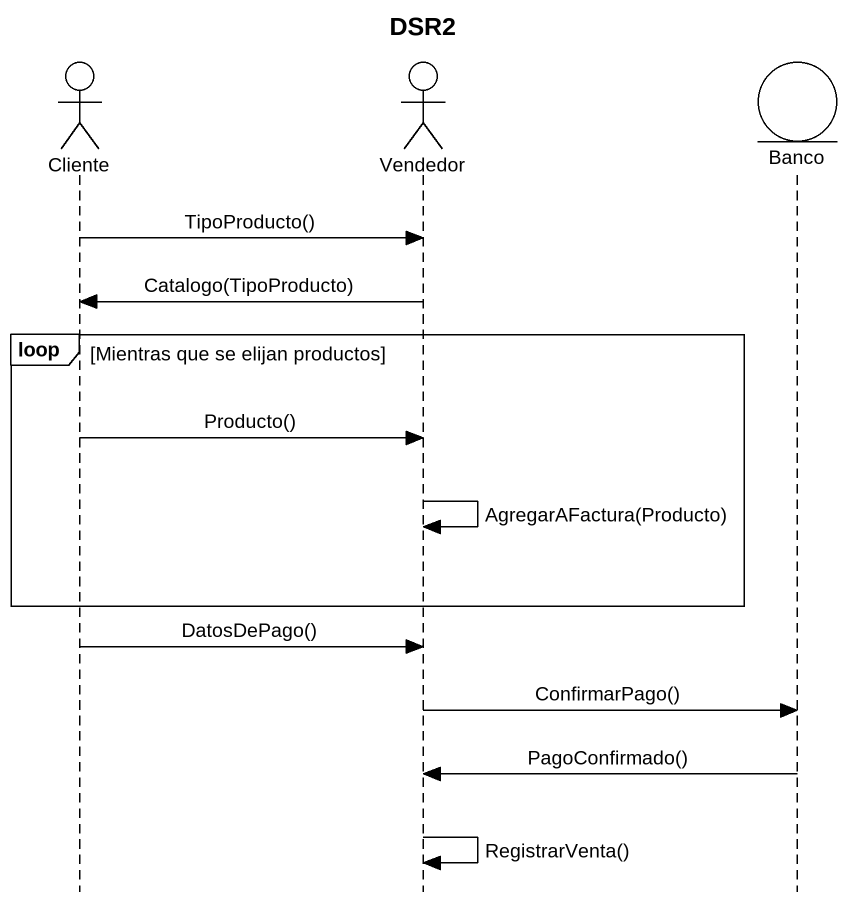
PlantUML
@startuml
title DSR2
hide footbox
actor Cliente
actor Vendedor
entity Banco

Cliente -> Vendedor : TipoProducto()
Vendedor -> Cliente : Catalogo(TipoProducto)
loop Mientras que se elijan productos
  Cliente -> Vendedor : Producto()
  Vendedor -> Vendedor : AgregarAFactura(Producto)
end
Cliente -> Vendedor : DatosDePago()
Vendedor -> Banco : ConfirmarPago()
Banco -> Vendedor : PagoConfirmado()
Vendedor -> Vendedor : RegistrarVenta()
@enduml
